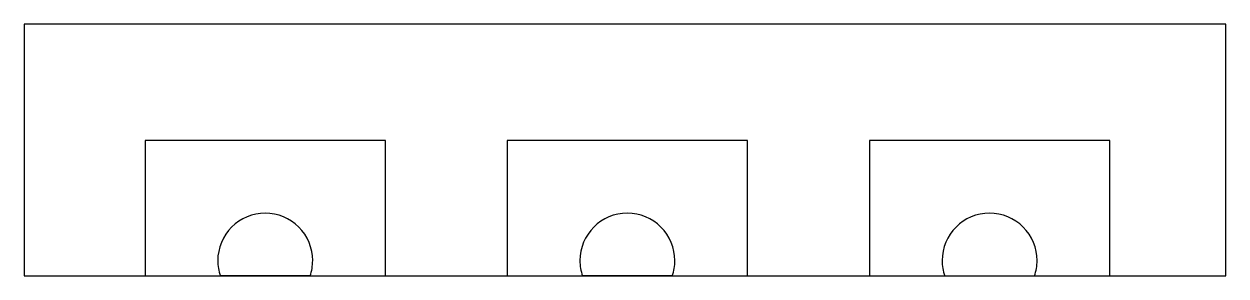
# Model space of a CAD drawing. Extents: x 38 to 788, y 332 to 489.
import ezdxf

# ---------------------------------------------------------------- set-up
doc = ezdxf.new("R2010")
doc.units = 0
doc.layers.add('Capa_1', color=7, linetype='CONTINUOUS')

msp = doc.modelspace()

# ---------------------------------------------------------------- linework, layer by layer
at = {"layer": 'Capa_1', "color": 7}
for points in [[(37.73647, 488.639987), (37.73647, 331.61143), (787.736522, 331.61143), (787.736522, 488.639987), (37.73647, 488.639987), (37.73647, 488.639987)], [(113.236426, 416.139743), (113.236426, 331.61143), (263.236433, 331.61143), (263.236433, 416.139743), (113.236426, 416.139743), (113.236426, 416.139743)], [(339.236332, 416.139743), (339.236332, 331.61143), (489.236343, 331.61143), (489.236343, 416.139743), (339.236332, 416.139743), (339.236332, 416.139743)], [(565.236275, 416.139743), (565.236275, 331.61143), (715.236258, 331.61143), (715.236258, 416.139743), (565.236275, 416.139743), (565.236275, 416.139743)], [(188.236431, 370.761497), (188.236431, 370.761497)], [(414.236352, 370.761497), (414.236352, 370.761497)], [(640.236266, 370.761497), (640.236266, 370.761497)], [(160.227529, 331.61143), (216.252498, 331.61143)], [(386.227433, 331.61143), (442.25241, 331.61143)]]:
    msp.add_lwpolyline(points, close=True, dxfattribs=at)
for points in [[(188.236431, 370.761497), (180.380234, 370.761555), (172.84579, 367.640719), (167.29062, 362.085549)], [(209.182241, 362.085548), (203.627071, 367.640718), (196.092627, 370.761555), (188.236431, 370.761497)], [(414.236352, 370.761497), (397.876875, 370.761308), (384.615032, 357.499215), (384.615154, 341.139738)], [(435.182165, 362.08555), (429.626994, 367.64072), (422.092549, 370.761556), (414.236352, 370.761497)], [(640.236266, 370.761497), (623.876789, 370.761308), (610.614947, 357.499215), (610.615069, 341.139738)], [(661.18208, 362.08555), (655.626909, 367.64072), (648.092464, 370.761556), (640.236266, 370.761497)], [(167.29062, 362.085549), (161.735449, 356.530379), (158.614613, 348.995934), (158.614672, 341.139738)], [(217.858188, 341.139738), (217.858246, 348.995934), (214.73741, 356.530378), (209.182241, 362.085548)], [(443.858114, 341.139738), (443.858172, 348.995935), (440.737336, 356.53038), (435.182165, 362.08555)], [(669.858029, 341.139738), (669.858087, 348.995935), (666.73725, 356.53038), (661.18208, 362.08555)], [(158.614672, 341.139738), (158.627081, 337.89676), (159.17195, 334.67783), (160.227529, 331.61143)], [(216.252498, 331.61143), (217.30564, 334.678238), (217.848085, 337.897158), (217.858188, 341.139738)], [(384.615154, 341.139738), (384.627377, 337.896792), (385.17205, 334.677863), (386.227433, 331.61143)], [(442.25241, 331.61143), (443.305557, 334.678238), (443.848007, 337.897157), (443.858114, 341.139738)], [(610.615069, 341.139738), (610.627301, 337.896791), (611.171983, 334.677861), (612.227376, 331.61143)], [(668.252325, 331.61143), (669.305472, 334.678238), (669.847922, 337.897157), (669.858029, 341.139738)], [(612.227376, 331.61143), (612.227376, 331.61143), (668.252325, 331.61143), (668.252325, 331.61143)]]:
    msp.add_open_spline(points, degree=3, dxfattribs=at)

doc.saveas('drawing.dxf')
